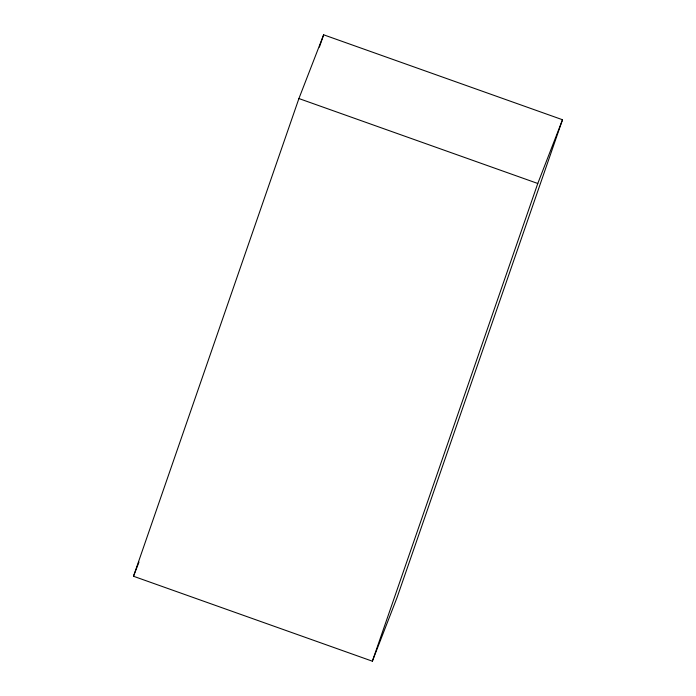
<?xml version="1.0" encoding="UTF-8"?>
<svg xmlns="http://www.w3.org/2000/svg" width="696" height="696" viewBox="0 0 696 696"><rect width="100%" height="100%" fill="white"/><g stroke="black" fill="none" stroke-linecap="round" stroke-linejoin="round"><path stroke-width="1.04" d="M133.493 576.262L298.915 98.545L323.64 34.8L562.507 119.738L397.085 597.455L372.36 661.2L133.493 576.262L138.982 562.09M319.377 47.128L323.64 34.8M372.36 661.2L537.782 183.483L562.507 119.738M298.915 98.545L537.782 183.483"/></g></svg>
